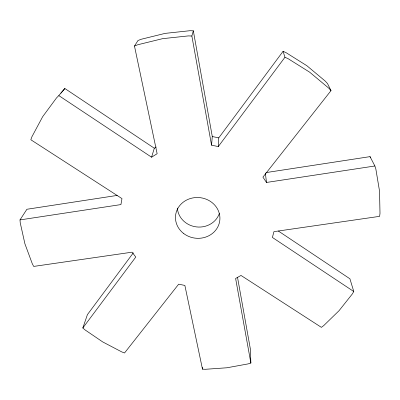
<?xml version="1.0" encoding="UTF-8"?>
<svg xmlns="http://www.w3.org/2000/svg" width="400" height="400" viewBox="0 0 400 400"><rect width="100%" height="100%" fill="white"/><g stroke="black" fill="none" stroke-linecap="round" stroke-linejoin="round"><path stroke-width="0.6" d="M82.825 327.99L135.79 257.05L132.075 252.18L33.7 266.42L32.32 263.805L24.905 243.775L20.24 222.84L20 219.915L120.93 204.58L121.975 198.595L30.825 139.745L31.885 136.815L42.68 116.665L56.53 97.9L58.81 95.59L151.575 157.205L157.135 153.71L134.475 46.045L137.985 40.52L141.115 39.285L165.1 33.385L189.89 30.715L193.325 30.805L191.855 36.01L211.56 145.19L218.275 146.575L218.76 137.87L283.075 51.325L286.16 52.725L306.87 65.72L325.33 81.17L327.525 83.595L331.005 90.63L262.925 177.135L266.475 182.46L374.88 165.99L375.835 168.96L379.54 191.18L380 213.335L379.63 216.345L273.945 231.645L272.395 237.455L353.775 291.515L352.285 294.01L339.03 310.71L323.75 325.575L321.395 327.355L241.01 275.455L235.615 278.475L250.875 363.055L248.07 363.905L226.925 367.775L205.45 369.285L202.49 369.165L184.865 285.425L178.66 284.195L124.525 352.98L121.76 351.905L102.745 341.945L85.03 329.9L82.825 327.99L87.41 314.63L133.33 252.835M202.49 369.165L202.605 367.37M211.56 145.19L212.28 136.53L193.325 30.805M151.575 157.205L154.315 148.225L156.27 146.99M20 219.915L26.9 209.265L117.23 195.41M60.83 93.2L64.85 88.505L154.315 148.225M218.275 146.575L284.955 57.265L283.075 51.325M58.81 95.59L64.85 88.505M134.475 46.045L137.715 44.765L162.58 38.67L188.29 35.915L191.855 36.01M265.95 172.6L370.025 156.635L374.88 165.99M212.28 136.53L218.76 137.87M284.955 57.265L288.155 58.71L309.62 72.155L328.735 88.125L331.005 90.63M278.355 231.025L349.92 278.8L353.775 291.515M370.025 156.635L370.395 157.79M237.49 277.185L250.32 348.765L250.875 363.055M265.405 173.305L266.475 182.46M219.35 213.495A21.52 19.84 6.1 0 1 196.195 226.88A21.52 19.84 6.1 0 1 177.375 208.025M183.42 233.32A22.25 20.39 6.1 0 0 219.59 221.815A22.25 20.39 6.1 0 0 190.075 198.615A22.25 20.39 6.1 0 0 183.42 233.32"/></g></svg>
